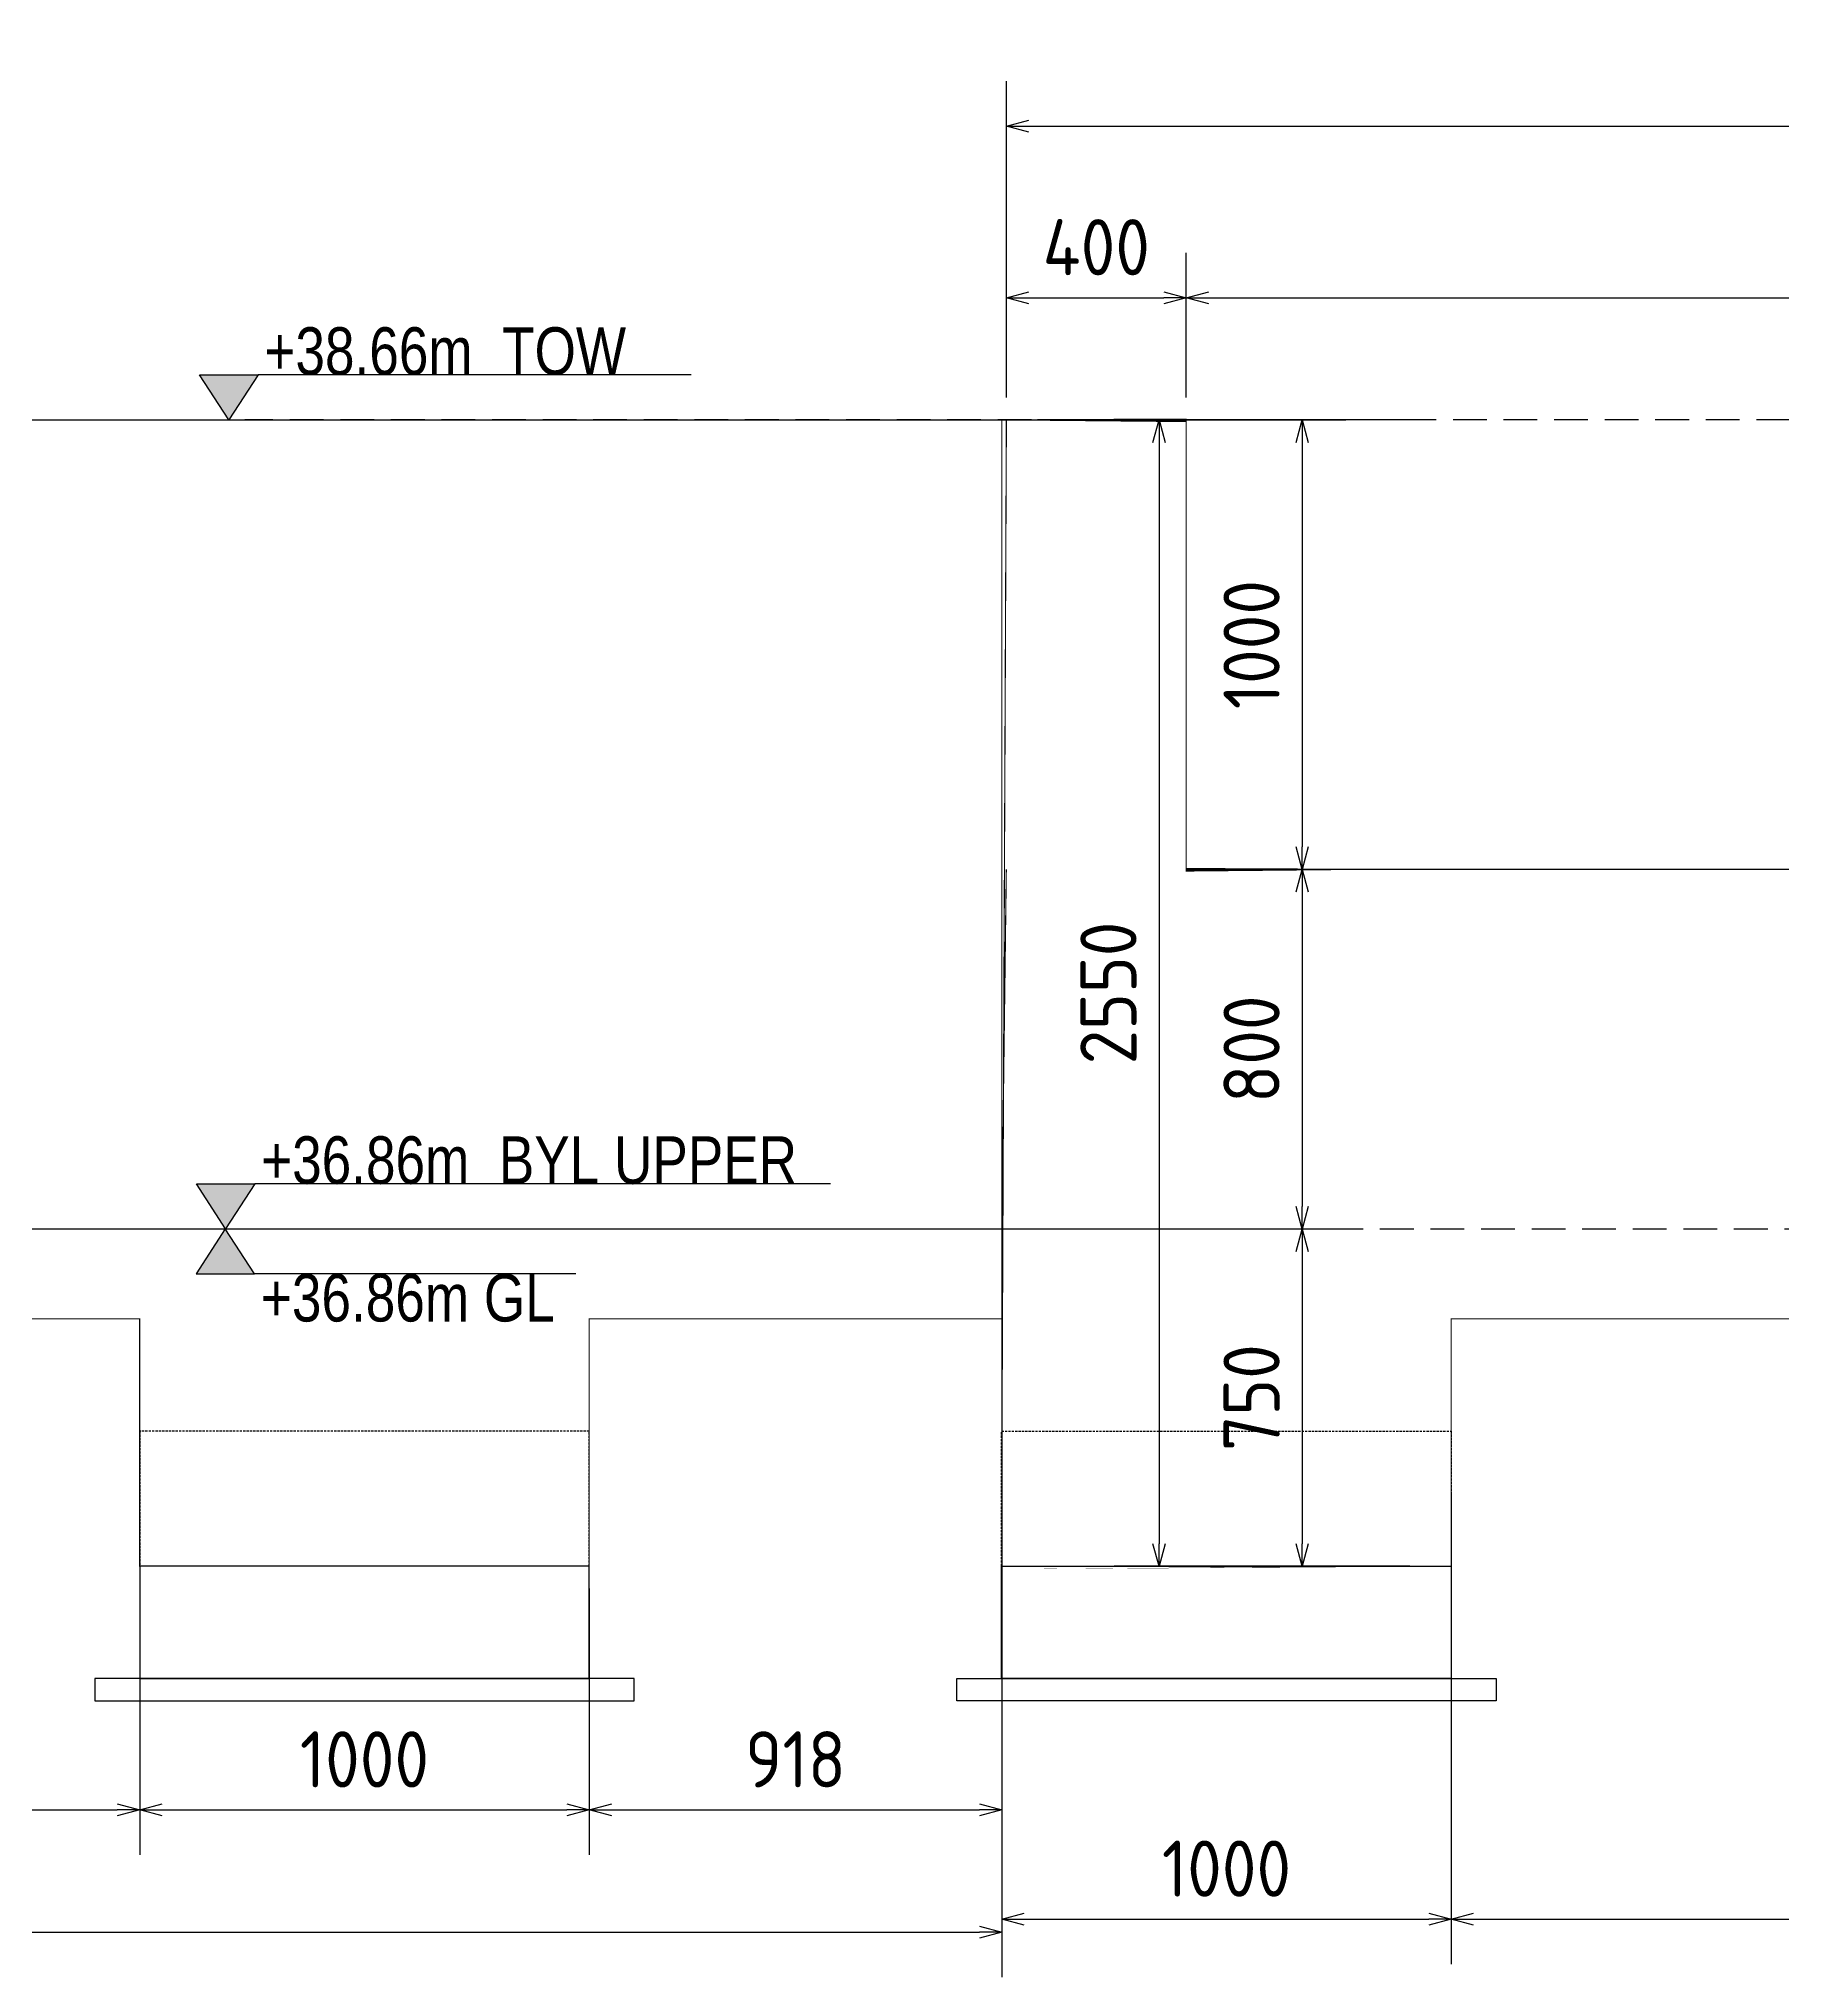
# Model space of a CAD drawing. Header units: centimetres. Extents: x -6122352 to 6876996, y -1694241 to 2592194.
# Drawn here: x 3283431 to 3287310, y 78628 to 82941 of the extents above; entities that cross this region are included whole.
import ezdxf
from ezdxf.enums import TextEntityAlignment as Align

# ---------------------------------------------------------------- set-up
doc = ezdxf.new("R2010")
doc.units = ezdxf.units.CM
doc.header["$MEASUREMENT"] = 0
doc.header["$PDMODE"] = 66
doc.header["$PDSIZE"] = 100
for name, pattern in [('23585-XR-AR-END-SETTING OUT PLAN$0$HIDDEN', [0.375, 0.25, -0.125]), ('CENTER', [2, 1.25, -0.25, 0.25, -0.25]), ('DASHED2', [0.375, 0.25, -0.125])]:
    doc.linetypes.add(name, pattern=pattern)
doc.layers.get('Defpoints').update_dxf_attribs({"color": 255, "linetype": 'CENTER'})
for name, color, linetype in [('00-MI-DIM', 7, 'Continuous'), ('@MI-TYPE-01', 30, 'Continuous'), ('@MI-TYPE-02', 6, 'Continuous'), ('JML-Dimension', 1, 'Continuous'), ('SECTION', 130, 'Continuous')]:
    doc.layers.add(name, color=color, linetype=linetype)
doc.styles.add('Schueco-BEMSTIL', font='isocpeur.ttf', dxfattribs={"width": 0.9})
doc.styles.add('txt-Pisa-std', font='arial.ttf', dxfattribs={"width": 0.8})
doc.dimstyles.new('MI- JWC-TXT-2.5 MM', dxfattribs={"dimscale": 1.5, "dimtxt": 2.5, "dimasz": 1, "dimexe": 2, "dimexo": 1, "dimgap": 1, "dimtad": 1, "dimdec": 0, "dimdsep": 46, "dimtxsty": 'Schueco-BEMSTIL', "dimblk": 'OPEN30', "dimcen": 0, "dimdle": 2, "dimclrd": 140, "dimclre": 8, "dimclrt": 40, "dimadec": 0, "dimazin": 2, "dimtfac": 1, "dimtdec": 0, "dimtix": 1, "dimtmove": 2, "dimatfit": 3, "dimldrblk": 'OPEN', "dimfxl": 2, "dimlwd": -1, "dimlwe": -1, "dimarcsym": 0})

# ---------------------------------------------------------------- blocks, each defined once
blk = doc.blocks.new('T1-FOOTING ELEVATION')
at = {"color": 9}
blk.add_lwpolyline([(-600, -250), (600, -250), (600, -300), (-600, -300)], close=True, dxfattribs=at)
at = {"layer": '@MI-TYPE-01', "color": 114, "linetype": '23585-XR-AR-END-SETTING OUT PLAN$0$HIDDEN', "ltscale": 20, "true_color": 0x139b48}
blk.add_lwpolyline([(-500, 0), (-500, 300), (500, 300), (500, 0)], dxfattribs=at)
at = {"layer": '@MI-TYPE-01', "color": 114, "true_color": 0x139b48}
blk.add_lwpolyline([(-500, 0), (500, 0), (500, -250), (-500, -250)], close=True, dxfattribs=at)
blk = doc.blocks.new('_Open30')
at = {"color": 0, "linetype": 'ByBlock', "lineweight": -2}
for p, q in [((-1, 0.26794919), (0, 0)), ((0, 0), (-1, -0.26794919)), ((0, 0), (-1, 0))]:
    blk.add_line(p, q, dxfattribs=at)
blk = doc.blocks.new('*D4287')
at = {"layer": '@MI-TYPE-02', "color": 8, "transparency": 16777216}
for p, q in [((3286491.48951645, 82092.9956751969), (3285823.421677286, 82092.9956751969)), ((3286481.331127703, 79542.6842198075), (3285823.421677286, 79542.6842198075))]:
    blk.add_line(p, q, dxfattribs=at)
at = {"layer": '@MI-TYPE-02', "color": 140, "transparency": 16777216}
blk.add_line((3285923.421677286, 82042.9956751969), (3285923.421677286, 79592.6842198075), dxfattribs=at)
at = {"layer": 'Defpoints', "color": 0, "transparency": 16777216}
for p in [(3286541.48951645, 82092.9956751969), (3285923.421677286, 79542.6842198075), (3286531.331127703, 79542.6842198075)]:
    blk.add_point(p, dxfattribs=at)
at = {"layer": '@MI-TYPE-02', "color": 140, "transparency": 16777216, "xscale": 50, "yscale": 50, "zscale": 50}
for p, rotation in [((3285923.421677286, 82092.9956751969), 90), ((3285923.421677286, 79542.6842198075), 270)]:
    blk.add_blockref('_Open30', p, dxfattribs=dict(at, rotation=rotation))
at = {"layer": '@MI-TYPE-02', "color": 40, "transparency": 16777216, "insert": (3285810.921677285, 80817.83994750126), "char_height": 125, "attachment_point": 5, "rotation": 90, "style": 'Schueco-BEMSTIL'}
blk.add_mtext('2550', dxfattribs=at)
blk = doc.blocks.new('_Open')
at = {"color": 0, "linetype": 'ByBlock', "lineweight": -2}
for p, q in [((-1, 0.1666666666666667), (0, 0)), ((-1, -0.1666666666666667), (0, 0)), ((0, 0), (-1, 0))]:
    blk.add_line(p, q, dxfattribs=at)
blk = doc.blocks.new('*D4289')
at = {"layer": '@MI-TYPE-02', "color": 8, "transparency": 16777216}
for p, q in [((3286480.916219979, 82092.9956751969), (3286141.82733414, 82092.9956751969)), ((3286891.489516354, 81092.99567530901), (3286141.82733414, 81092.99567530901))]:
    blk.add_line(p, q, dxfattribs=at)
at = {"layer": '@MI-TYPE-02', "color": 140, "transparency": 16777216}
blk.add_line((3286241.82733414, 82042.9956751969), (3286241.82733414, 81142.99567530901), dxfattribs=at)
at = {"layer": 'Defpoints', "color": 0, "transparency": 16777216}
for p in [(3286530.916219979, 82092.9956751969), (3286241.82733414, 81092.99567530901), (3286941.489516354, 81092.99567530901)]:
    blk.add_point(p, dxfattribs=at)
at = {"layer": '@MI-TYPE-02', "color": 140, "transparency": 16777216, "xscale": 50, "yscale": 50, "zscale": 50}
for p, rotation in [((3286241.82733414, 82092.9956751969), 90), ((3286241.82733414, 81092.99567530901), 270)]:
    blk.add_blockref('_Open30', p, dxfattribs=dict(at, rotation=rotation))
at = {"layer": '@MI-TYPE-02', "color": 40, "transparency": 16777216, "insert": (3286129.327334139, 81592.99567525201), "char_height": 125, "attachment_point": 5, "rotation": 90, "style": 'Schueco-BEMSTIL'}
blk.add_mtext('1000', dxfattribs=at)
blk = doc.blocks.new('*D4291')
at = {"layer": '@MI-TYPE-02', "color": 8, "transparency": 16777216}
for p, q in [((3286891.489516354, 81092.99567530901), (3286141.82733414, 81092.99567530901)), ((3286191.827334502, 80292.6842198032), (3286141.82733414, 80292.6842198032))]:
    blk.add_line(p, q, dxfattribs=at)
at = {"layer": '@MI-TYPE-02', "color": 140, "transparency": 16777216}
blk.add_line((3286241.82733414, 81042.99567530901), (3286241.82733414, 80342.6842198032), dxfattribs=at)
at = {"layer": 'Defpoints', "color": 0, "transparency": 16777216}
for p in [(3286941.489516354, 81092.99567530901), (3286241.827334502, 80292.6842198032), (3286241.82733414, 80292.6842198032)]:
    blk.add_point(p, dxfattribs=at)
at = {"layer": '@MI-TYPE-02', "color": 140, "transparency": 16777216, "xscale": 50, "yscale": 50, "zscale": 50}
for p, rotation in [((3286241.82733414, 81092.99567530901), 90), ((3286241.82733414, 80292.6842198032), 270)]:
    blk.add_blockref('_Open30', p, dxfattribs=dict(at, rotation=rotation))
at = {"layer": '@MI-TYPE-02', "color": 40, "transparency": 16777216, "insert": (3286129.327334139, 80692.83994755516), "char_height": 125, "attachment_point": 5, "rotation": 90, "style": 'Schueco-BEMSTIL'}
blk.add_mtext('800', dxfattribs=at)
blk = doc.blocks.new('*D4397')
at = {"layer": '@MI-TYPE-02', "color": 8, "transparency": 16777216}
for p, q in [((3286255.705503945, 80292.68421980317), (3286141.827334131, 80292.68421980317)), ((3286481.331127703, 79542.6842198075), (3286141.827334131, 79542.6842198075))]:
    blk.add_line(p, q, dxfattribs=at)
at = {"layer": '@MI-TYPE-02', "color": 140, "transparency": 16777216}
blk.add_line((3286241.827334131, 80242.68421980317), (3286241.827334131, 79592.6842198075), dxfattribs=at)
at = {"layer": 'Defpoints', "color": 0, "transparency": 16777216}
for p in [(3286305.705503945, 80292.68421980317), (3286241.827334131, 79542.6842198075), (3286531.331127703, 79542.6842198075)]:
    blk.add_point(p, dxfattribs=at)
at = {"layer": '@MI-TYPE-02', "color": 140, "transparency": 16777216, "xscale": 50, "yscale": 50, "zscale": 50}
for p, rotation in [((3286241.827334131, 80292.68421980317), 90), ((3286241.827334131, 79542.6842198075), 270)]:
    blk.add_blockref('_Open30', p, dxfattribs=dict(at, rotation=rotation))
at = {"layer": '@MI-TYPE-02', "color": 40, "transparency": 16777216, "insert": (3286129.32733413, 79917.68421980439), "char_height": 125, "attachment_point": 5, "rotation": 90, "style": 'Schueco-BEMSTIL'}
blk.add_mtext('750', dxfattribs=at)
blk = doc.blocks.new('*D4335')
at = {"layer": '00-MI-DIM', "color": 8, "transparency": 16777216}
for p, q in [((3285583.929575941, 82142.99567519687), (3285583.929575941, 82464.62132318935)), ((3285983.929575957, 82142.99567516), (3285983.929575957, 82464.62132318935))]:
    blk.add_line(p, q, dxfattribs=at)
at = {"layer": '00-MI-DIM', "color": 140, "transparency": 16777216}
blk.add_line((3285633.929575941, 82364.62132318935), (3285933.929575957, 82364.62132318935), dxfattribs=at)
at = {"layer": 'Defpoints', "color": 0, "transparency": 16777216}
for p in [(3285983.929575957, 82364.62132318935), (3285583.929575941, 82092.99567519687), (3285983.929575957, 82092.99567516)]:
    blk.add_point(p, dxfattribs=at)
at = {"layer": '00-MI-DIM', "color": 140, "transparency": 16777216, "xscale": 50, "yscale": 50, "zscale": 50, "rotation": 180}
blk.add_blockref('_Open30', (3285583.929575941, 82364.62132318935), dxfattribs=at)
at = {"layer": '00-MI-DIM', "color": 140, "transparency": 16777216, "xscale": 50, "yscale": 50, "zscale": 50}
blk.add_blockref('_Open30', (3285983.929575957, 82364.62132318935), dxfattribs=at)
at = {"layer": '00-MI-DIM', "color": 40, "transparency": 16777216, "insert": (3285783.929575949, 82477.12132318935), "char_height": 125, "attachment_point": 5, "style": 'Schueco-BEMSTIL'}
blk.add_mtext('400', dxfattribs=at)
blk = doc.blocks.new('*D4337')
at = {"layer": '00-MI-DIM', "color": 8, "transparency": 16777216}
for p, q in [((3285983.929575957, 82142.99567513581), (3285983.929575957, 82464.6213231652)), ((3289173.053692852, 82142.99567468211), (3289173.053692852, 82464.6213231652))]:
    blk.add_line(p, q, dxfattribs=at)
at = {"layer": '00-MI-DIM', "color": 140, "transparency": 16777216}
blk.add_line((3286033.929575957, 82364.6213231652), (3289123.053692852, 82364.6213231652), dxfattribs=at)
at = {"layer": 'Defpoints', "color": 0, "transparency": 16777216}
for p in [(3289173.053692852, 82364.6213231652), (3285983.929575957, 82092.99567513581), (3289173.053692852, 82092.99567468211)]:
    blk.add_point(p, dxfattribs=at)
at = {"layer": '00-MI-DIM', "color": 140, "transparency": 16777216, "xscale": 50, "yscale": 50, "zscale": 50, "rotation": 180}
blk.add_blockref('_Open30', (3285983.929575957, 82364.6213231652), dxfattribs=at)
at = {"layer": '00-MI-DIM', "color": 140, "transparency": 16777216, "xscale": 50, "yscale": 50, "zscale": 50}
blk.add_blockref('_Open30', (3289173.053692852, 82364.6213231652), dxfattribs=at)
at = {"layer": '00-MI-DIM', "color": 40, "transparency": 16777216, "insert": (3287578.491634404, 82477.1213231652), "char_height": 125, "attachment_point": 5, "style": 'Schueco-BEMSTIL'}
blk.add_mtext('3189', dxfattribs=at)
blk = doc.blocks.new('*D4215')
at = {"layer": '00-MI-DIM', "color": 8, "transparency": 16777216}
for p, q in [((3285583.929575941, 82142.99567519687), (3285583.929575941, 82846.34292356542)), ((3291163.615723141, 81142.99567449576), (3291163.615723141, 82846.34292356542))]:
    blk.add_line(p, q, dxfattribs=at)
at = {"layer": '00-MI-DIM', "color": 140, "transparency": 16777216}
blk.add_line((3285633.929575941, 82746.34292356542), (3291113.615723141, 82746.34292356542), dxfattribs=at)
at = {"layer": 'Defpoints', "color": 0, "transparency": 16777216}
for p in [(3291163.615723141, 82746.34292356542), (3285583.929575941, 82092.99567519687), (3291163.615723141, 81092.99567449576)]:
    blk.add_point(p, dxfattribs=at)
at = {"layer": '00-MI-DIM', "color": 140, "transparency": 16777216, "xscale": 50, "yscale": 50, "zscale": 50, "rotation": 180}
blk.add_blockref('_Open30', (3285583.929575941, 82746.34292356542), dxfattribs=at)
at = {"layer": '00-MI-DIM', "color": 140, "transparency": 16777216, "xscale": 50, "yscale": 50, "zscale": 50}
blk.add_blockref('_Open30', (3291163.615723141, 82746.34292356542), dxfattribs=at)
at = {"layer": '00-MI-DIM', "color": 40, "transparency": 16777216, "insert": (3288373.772649541, 82858.84292356542), "char_height": 125, "attachment_point": 5, "style": 'Schueco-BEMSTIL'}
blk.add_mtext('5580', dxfattribs=at)
blk = doc.blocks.new('*D4451')
at = {"layer": '00-MI-DIM', "color": 8, "transparency": 16777216}
for p, q in [((3285573.778018789, 79702.25943795039), (3285573.778018789, 78657.25430230802)), ((3286573.35627949, 79702.50133045155), (3286573.35627949, 78657.25430230802))]:
    blk.add_line(p, q, dxfattribs=at)
at = {"layer": '00-MI-DIM', "color": 140, "transparency": 16777216}
blk.add_line((3285623.778018789, 78757.25430230802), (3286523.35627949, 78757.25430230802), dxfattribs=at)
at = {"layer": 'Defpoints', "color": 0, "transparency": 16777216}
for p in [(3285573.778018789, 79752.25943795039), (3286573.35627949, 79752.50133045155), (3286573.35627949, 78757.25430230802)]:
    blk.add_point(p, dxfattribs=at)
at = {"layer": '00-MI-DIM', "color": 140, "transparency": 16777216, "xscale": 50, "yscale": 50, "zscale": 50, "rotation": 180}
blk.add_blockref('_Open30', (3285573.778018789, 78757.25430230802), dxfattribs=at)
at = {"layer": '00-MI-DIM', "color": 140, "transparency": 16777216, "xscale": 50, "yscale": 50, "zscale": 50}
blk.add_blockref('_Open30', (3286573.35627949, 78757.25430230802), dxfattribs=at)
at = {"layer": '00-MI-DIM', "color": 40, "transparency": 16777216, "insert": (3286073.567149139, 78869.75430230802), "char_height": 125, "attachment_point": 5, "style": 'Schueco-BEMSTIL'}
blk.add_mtext('1000', dxfattribs=at)
blk = doc.blocks.new('*D4453')
at = {"layer": '00-MI-DIM', "color": 8, "transparency": 16777216}
for p, q in [((3286573.35627949, 79494.04814562795), (3286573.35627949, 78657.4961948091)), ((3288763.075279212, 79492.6842198944), (3288763.075279212, 78657.4961948091))]:
    blk.add_line(p, q, dxfattribs=at)
at = {"layer": '00-MI-DIM', "color": 140, "transparency": 16777216}
blk.add_line((3286623.35627949, 78757.4961948091), (3288713.075279212, 78757.4961948091), dxfattribs=at)
at = {"layer": 'Defpoints', "color": 0, "transparency": 16777216}
for p in [(3286573.35627949, 79544.04814562795), (3288763.075279212, 79542.6842198944), (3288763.075279212, 78757.4961948091)]:
    blk.add_point(p, dxfattribs=at)
at = {"layer": '00-MI-DIM', "color": 140, "transparency": 16777216, "xscale": 50, "yscale": 50, "zscale": 50, "rotation": 180}
blk.add_blockref('_Open30', (3286573.35627949, 78757.4961948091), dxfattribs=at)
at = {"layer": '00-MI-DIM', "color": 140, "transparency": 16777216, "xscale": 50, "yscale": 50, "zscale": 50}
blk.add_blockref('_Open30', (3288763.075279212, 78757.4961948091), dxfattribs=at)
at = {"layer": '00-MI-DIM', "color": 40, "transparency": 16777216, "insert": (3287668.215779351, 78869.9961948091), "char_height": 125, "attachment_point": 5, "style": 'Schueco-BEMSTIL'}
blk.add_mtext('2190', dxfattribs=at)
blk = doc.blocks.new('*D4792')
at = {"layer": '@MI-TYPE-01', "color": 8, "transparency": 16777216}
for p, q in [((3281655.929575941, 79492.99567519687), (3281655.929575941, 78900.36032206006)), ((3283655.929575941, 79492.99567519687), (3283655.929575941, 78900.36032206006))]:
    blk.add_line(p, q, dxfattribs=at)
at = {"layer": '@MI-TYPE-01', "color": 140, "transparency": 16777216}
blk.add_line((3281705.929575941, 79000.36032206006), (3283605.929575941, 79000.36032206006), dxfattribs=at)
at = {"layer": 'Defpoints', "color": 0, "transparency": 16777216}
for p in [(3281655.929575941, 79542.99567519687), (3283655.929575941, 79542.99567519687), (3283655.929575941, 79000.36032206006)]:
    blk.add_point(p, dxfattribs=at)
at = {"layer": '@MI-TYPE-01', "color": 140, "transparency": 16777216, "xscale": 50, "yscale": 50, "zscale": 50, "rotation": 180}
blk.add_blockref('_Open30', (3281655.929575941, 79000.36032206006), dxfattribs=at)
at = {"layer": '@MI-TYPE-01', "color": 140, "transparency": 16777216, "xscale": 50, "yscale": 50, "zscale": 50}
blk.add_blockref('_Open30', (3283655.929575941, 79000.36032206006), dxfattribs=at)
at = {"layer": '@MI-TYPE-01', "color": 40, "transparency": 16777216, "insert": (3282655.929575941, 79112.86032206006), "char_height": 125, "attachment_point": 5, "style": 'Schueco-BEMSTIL'}
blk.add_mtext('2000', dxfattribs=at)
blk = doc.blocks.new('*D4793')
at = {"layer": '@MI-TYPE-01', "color": 8, "transparency": 16777216}
for p, q in [((3283655.929575941, 79492.99567519687), (3283655.929575941, 78900.36032206006)), ((3284655.929575941, 79492.99567519687), (3284655.929575941, 78900.36032206006))]:
    blk.add_line(p, q, dxfattribs=at)
at = {"layer": '@MI-TYPE-01', "color": 140, "transparency": 16777216}
blk.add_line((3283705.929575941, 79000.36032206006), (3284605.929575941, 79000.36032206006), dxfattribs=at)
at = {"layer": 'Defpoints', "color": 0, "transparency": 16777216}
for p in [(3283655.929575941, 79542.99567519687), (3284655.929575941, 79542.99567519687), (3284655.929575941, 79000.36032206006)]:
    blk.add_point(p, dxfattribs=at)
at = {"layer": '@MI-TYPE-01', "color": 140, "transparency": 16777216, "xscale": 50, "yscale": 50, "zscale": 50, "rotation": 180}
blk.add_blockref('_Open30', (3283655.929575941, 79000.36032206006), dxfattribs=at)
at = {"layer": '@MI-TYPE-01', "color": 140, "transparency": 16777216, "xscale": 50, "yscale": 50, "zscale": 50}
blk.add_blockref('_Open30', (3284655.929575941, 79000.36032206006), dxfattribs=at)
at = {"layer": '@MI-TYPE-01', "color": 40, "transparency": 16777216, "insert": (3284155.929575941, 79112.86032206006), "char_height": 125, "attachment_point": 5, "style": 'Schueco-BEMSTIL'}
blk.add_mtext('1000', dxfattribs=at)
blk = doc.blocks.new('*D4794')
at = {"layer": '@MI-TYPE-01', "color": 8, "transparency": 16777216}
for p, q in [((3285573.929575941, 80042.99567519687), (3285573.929575941, 78900.36032206006)), ((3284655.929575941, 79492.99567519687), (3284655.929575941, 78900.36032206006))]:
    blk.add_line(p, q, dxfattribs=at)
at = {"layer": '@MI-TYPE-01', "color": 140, "transparency": 16777216}
blk.add_line((3284705.929575941, 79000.36032206006), (3285523.929575941, 79000.36032206006), dxfattribs=at)
at = {"layer": 'Defpoints', "color": 0, "transparency": 16777216}
for p in [(3285573.929575941, 80092.99567519687), (3284655.929575941, 79542.99567519687), (3285573.929575941, 79000.36032206006)]:
    blk.add_point(p, dxfattribs=at)
at = {"layer": '@MI-TYPE-01', "color": 140, "transparency": 16777216, "xscale": 50, "yscale": 50, "zscale": 50, "rotation": 180}
blk.add_blockref('_Open30', (3284655.929575941, 79000.36032206006), dxfattribs=at)
at = {"layer": '@MI-TYPE-01', "color": 140, "transparency": 16777216, "xscale": 50, "yscale": 50, "zscale": 50}
blk.add_blockref('_Open30', (3285573.929575941, 79000.36032206006), dxfattribs=at)
at = {"layer": '@MI-TYPE-01', "color": 40, "transparency": 16777216, "insert": (3285114.929575941, 79112.86032206006), "char_height": 125, "attachment_point": 5, "style": 'Schueco-BEMSTIL'}
blk.add_mtext('918', dxfattribs=at)
blk = doc.blocks.new('*D4795')
at = {"layer": '@MI-TYPE-01', "color": 8, "transparency": 16777216}
for p, q in [((3279738.929575941, 80042.99567519687), (3279738.929575941, 78628.13182075322)), ((3285573.929575941, 80042.99567519687), (3285573.929575941, 78628.13182075322))]:
    blk.add_line(p, q, dxfattribs=at)
at = {"layer": '@MI-TYPE-01', "color": 140, "transparency": 16777216}
blk.add_line((3279788.929575941, 78728.13182075322), (3285523.929575941, 78728.13182075322), dxfattribs=at)
at = {"layer": 'Defpoints', "color": 0, "transparency": 16777216}
for p in [(3279738.929575941, 80092.99567519687), (3285573.929575941, 80092.99567519687), (3285573.929575941, 78728.13182075322)]:
    blk.add_point(p, dxfattribs=at)
at = {"layer": '@MI-TYPE-01', "color": 140, "transparency": 16777216, "xscale": 50, "yscale": 50, "zscale": 50, "rotation": 180}
blk.add_blockref('_Open30', (3279738.929575941, 78728.13182075322), dxfattribs=at)
at = {"layer": '@MI-TYPE-01', "color": 140, "transparency": 16777216, "xscale": 50, "yscale": 50, "zscale": 50}
blk.add_blockref('_Open30', (3285573.929575941, 78728.13182075322), dxfattribs=at)
at = {"layer": '@MI-TYPE-01', "color": 40, "transparency": 16777216, "insert": (3282656.429575941, 78840.63182075322), "char_height": 125, "attachment_point": 5, "style": 'Schueco-BEMSTIL'}
blk.add_mtext('5835', dxfattribs=at)
blk = doc.blocks.new('*U1142')
at = {"layer": 'JML-Dimension'}
h = blk.add_hatch(color=10, dxfattribs=at)
h.dxf.hatch_style = 1
h.paths.add_polyline_path([(0, 0), (-1.536000000000001, 2.370060967168342), (1.536000000000001, 2.370060967168342)])
blk.add_line((24.30826820831656, 2.370060967168342), (1.536000000000001, 2.370060967168342), dxfattribs=at)
blk.add_lwpolyline([(0, 0), (-1.536000000000001, 2.370060967168342), (1.536000000000001, 2.370060967168342), (0, 0)], dxfattribs=at)
at = {"color": 5, "style": 'txt-Pisa-std', "width": 0.8}
blk.add_attdef('+0.0', text='', height=2.5, dxfattribs=at).set_placement((1.870588582061714, 2.370060967168342), align=Align.BOTTOM_LEFT)
blk = doc.blocks.new('*U1445')
at = {"layer": 'JML-Dimension'}
h = blk.add_hatch(color=10, dxfattribs=at)
h.dxf.hatch_style = 1
h.paths.add_polyline_path([(0, 0), (-1.536000000000001, 2.370060967168342), (1.536000000000001, 2.370060967168342)])
blk.add_line((31.80621994413469, 2.370060967168342), (1.536000000000001, 2.370060967168342), dxfattribs=at)
blk.add_lwpolyline([(0, 0), (-1.536000000000001, 2.370060967168342), (1.536000000000001, 2.370060967168342), (0, 0)], dxfattribs=at)
at = {"color": 5, "style": 'txt-Pisa-std', "width": 0.8}
blk.add_attdef('+0.0', text='', height=2.5, dxfattribs=at).set_placement((1.870588582061714, 2.370060967168342), align=Align.BOTTOM_LEFT)
blk = doc.blocks.new('*U3457')
at = {"layer": 'JML-Dimension'}
h = blk.add_hatch(color=10, dxfattribs=at)
h.dxf.hatch_style = 1
h.paths.add_polyline_path([(0, 0), (-1.536000000000001, 2.370060967168342), (1.536000000000001, 2.370060967168342)])
blk.add_line((18.43386688148952, 2.370060967168342), (1.536000000000001, 2.370060967168342), dxfattribs=at)
blk.add_lwpolyline([(0, 0), (-1.536000000000001, 2.370060967168342), (1.536000000000001, 2.370060967168342), (0, 0)], dxfattribs=at)
at = {"color": 5, "style": 'txt-Pisa-std', "width": 0.8}
blk.add_attdef('+0.0', text='', height=2.5, dxfattribs=at).set_placement((1.870588582061714, 2.370060967168342), align=Align.BOTTOM_LEFT)

msp = doc.modelspace()

# ---------------------------------------------------------------- linework, layer by layer
at = {"color": 160, "linetype": 'DASHED2', "ltscale": 300}
for points in [[(3303527.443519557, 82092.99567519687), (3283889.584010147, 82092.99567519687)], [(3303927.481421601, 80292.68421980314), (3283879.605597371, 80292.68421980314)]]:
    msp.add_lwpolyline(points, dxfattribs=at)
at = {"layer": '@MI-TYPE-01', "color": 30, "ltscale": 20, "const_width": 2.5}
for points in [[(3285573.771187214, 79750.68421979633), (3285583.929575941, 82092.99567519687), (3285983.929575957, 82092.99567513581), (3285983.929575865, 81092.99567530898), (3285983.929575866, 81092.99567530898), (3285983.929576029, 81092.99567513366), (3286366.334692724, 81092.99567507033), (3286366.334692578, 81092.99567524288), (3289173.053692699, 81092.9956747044)], [(3288763.07527932, 80092.68421960564), (3286573.356279609, 80092.68422000066), (3286573.35627949, 79542.68421979883), (3285573.771187214, 79542.68421980747), (3285573.771187333, 80302.68421980191), (3285573.77118718, 80302.68421980197), (3285583.749600142, 81092.99567520496), (3285573.771187333, 80302.68421980191)]]:
    msp.add_lwpolyline(points, dxfattribs=at)
at = {"layer": '@MI-TYPE-02', "color": 160, "linetype": 'DASHED2', "ltscale": 5}
for points in [[(3279042.044218956, 82092.9956751971), (3286339.077068961, 82092.9956751971)], [(3279042.044218956, 80292.9956751971), (3286339.077068961, 80292.9956751971)]]:
    msp.add_lwpolyline(points, dxfattribs=at)
at = {"layer": '@MI-TYPE-02', "const_width": 2.5}
msp.add_lwpolyline([(3279738.929575941, 82092.99567519687), (3285573.929575941, 82092.99567519687), (3285573.929575941, 80092.99567519687), (3284655.929575941, 80092.99567519687), (3284655.929575941, 79542.99567519687), (3283655.929575941, 79542.99567519687), (3283655.929575941, 80092.99567519687), (3281655.929575941, 80092.99567519687), (3281655.929575941, 79542.99567519687), (3280655.929575941, 79542.99567519687), (3280655.929575941, 80092.99567519687), (3279738.929575941, 80092.99567519687), (3279738.929575941, 82092.99567519687)], dxfattribs=at)

# ---------------------------------------------------------------- block references
at = {"layer": '@MI-TYPE-01', "color": 30, "xscale": -1}
msp.add_blockref('T1-FOOTING ELEVATION', (3284155.929575941, 79542.99567519687), dxfattribs=at)
at = {"layer": '@MI-TYPE-01', "color": 30}
msp.add_blockref('T1-FOOTING ELEVATION', (3286073.35627949, 79543.04814562795), dxfattribs=at)
at = {"layer": 'SECTION', "color": 6}
ref = msp.add_blockref('*U1142', (3283854.200291178, 82092.99567519687), dxfattribs=dict(at, xscale=42.30147098076819, yscale=42.30147098076819, zscale=42.30147098076819))
ref.add_attrib('+0.0', '+38.66m  TOW', (3283933.328939836, 82193.25274042075), dxfattribs={"layer": 'JML-Dimension', "color": 5, "height": 105.7536774519205, "style": 'txt-Pisa-std', "width": 0.8})
ref = msp.add_blockref('*U1445', (3283846.90680096, 80292.9957196213), dxfattribs=dict(at, xscale=42.30147098076819, yscale=42.30147098076819, zscale=42.30147098076819))
ref.add_attrib('+0.0', '+36.86m  BYL UPPER', (3283926.035449619, 80393.25278484519), dxfattribs={"layer": 'JML-Dimension', "color": 5, "height": 105.7536774519205, "style": 'txt-Pisa-std', "width": 0.8})
ref = msp.add_blockref('*U3457', (3283846.36679645, 80292.9956751971), dxfattribs=dict(at, xscale=-42.30147098076819, yscale=42.30147098076819, zscale=42.30147098076819, rotation=180))
ref.add_attrib('+0.0', '+36.86m GL', (3283925.495445109, 80086.98493252113), dxfattribs={"layer": 'JML-Dimension', "color": 5, "height": 105.7536774519205, "style": 'txt-Pisa-std', "width": 0.8})

# ---------------------------------------------------------------- dimensions: what is measured, and where the dimension line sits
at = {"layer": '00-MI-DIM', "color": 30}
for base, p1, p2, picture, middle in [((3291163.615723141, 82746.34292356542), (3285583.929575941, 82092.99567519687), (3291163.615723141, 81092.99567449576), '*D4215', (3288373.772649541, 82858.84292356542)), ((3285983.929575957, 82364.62132318935), (3285583.929575941, 82092.99567519687), (3285983.929575957, 82092.99567516), '*D4335', (3285783.929575949, 82477.12132318935)), ((3289173.053692852, 82364.6213231652), (3285983.929575957, 82092.99567513581), (3289173.053692852, 82092.99567468211), '*D4337', (3287578.491634404, 82477.1213231652))]:
    dim = msp.add_linear_dim(base=base, p1=p1, p2=p2, dimstyle='MI- JWC-TXT-2.5 MM', dxfattribs=at)
    dim.commit()
    dim.dimension.update_dxf_attribs({"geometry": picture, "text_midpoint": middle})
for base, p1, p2, picture, middle in [((3286573.35627949, 78757.25430230802), (3285573.778018789, 79752.25943795039), (3286573.35627949, 79752.50133045155), '*D4451', (3286073.567149139, 78757.25430230802)), ((3288763.075279212, 78757.4961948091), (3286573.35627949, 79544.04814562795), (3288763.075279212, 79542.6842198944), '*D4453', (3287668.215779351, 78757.4961948091))]:
    dim = msp.add_linear_dim(base=base, p1=p1, p2=p2, dimstyle='MI- JWC-TXT-2.5 MM', dxfattribs=at)
    dim.commit()
    dim.dimension.update_dxf_attribs({"geometry": picture, "text_midpoint": middle, "dimtype": 160})
at = {"layer": '@MI-TYPE-01'}
for base, p1, p2, picture, middle in [((3285573.929575941, 78728.13182075322), (3279738.929575941, 80092.99567519687), (3285573.929575941, 80092.99567519687), '*D4795', (3282656.429575941, 78840.63182075322)), ((3285573.929575941, 79000.36032206006), (3284655.929575941, 79542.99567519687), (3285573.929575941, 80092.99567519687), '*D4794', (3285114.929575941, 79112.86032206006)), ((3283655.929575941, 79000.36032206006), (3281655.929575941, 79542.99567519687), (3283655.929575941, 79542.99567519687), '*D4792', (3282655.929575941, 79112.86032206006)), ((3284655.929575941, 79000.36032206006), (3283655.929575941, 79542.99567519687), (3284655.929575941, 79542.99567519687), '*D4793', (3284155.929575941, 79112.86032206006))]:
    dim = msp.add_linear_dim(base=base, p1=p1, p2=p2, dimstyle='MI- JWC-TXT-2.5 MM', dxfattribs=at)
    dim.commit()
    dim.dimension.update_dxf_attribs({"geometry": picture, "text_midpoint": middle})
at = {"layer": '@MI-TYPE-02', "color": 30}
for base, p1, p2, picture, middle in [((3285923.421677286, 79542.6842198075), (3286541.489516448, 82092.99567519687), (3286531.331127701, 79542.68421980747), '*D4287', (3285810.921677285, 80817.83994750126)), ((3286241.82733414, 81092.99567530901), (3286530.916219977, 82092.99567519687), (3286941.489516352, 81092.99567530898), '*D4289', (3286129.327334139, 81592.99567525201)), ((3286241.82733414, 80292.6842198032), (3286941.489516352, 81092.99567530898), (3286241.8273345, 80292.68421980317), '*D4291', (3286129.327334139, 80692.83994755516)), ((3286241.827334131, 79542.6842198075), (3286305.705503943, 80292.68421980314), (3286531.331127701, 79542.68421980747), '*D4397', (3286129.32733413, 79917.68421980439))]:
    dim = msp.add_linear_dim(base=base, p1=p1, p2=p2, angle=90, dimstyle='MI- JWC-TXT-2.5 MM', dxfattribs=at)
    dim.commit()
    dim.dimension.update_dxf_attribs({"geometry": picture, "text_midpoint": middle})

doc.saveas('drawing.dxf')
